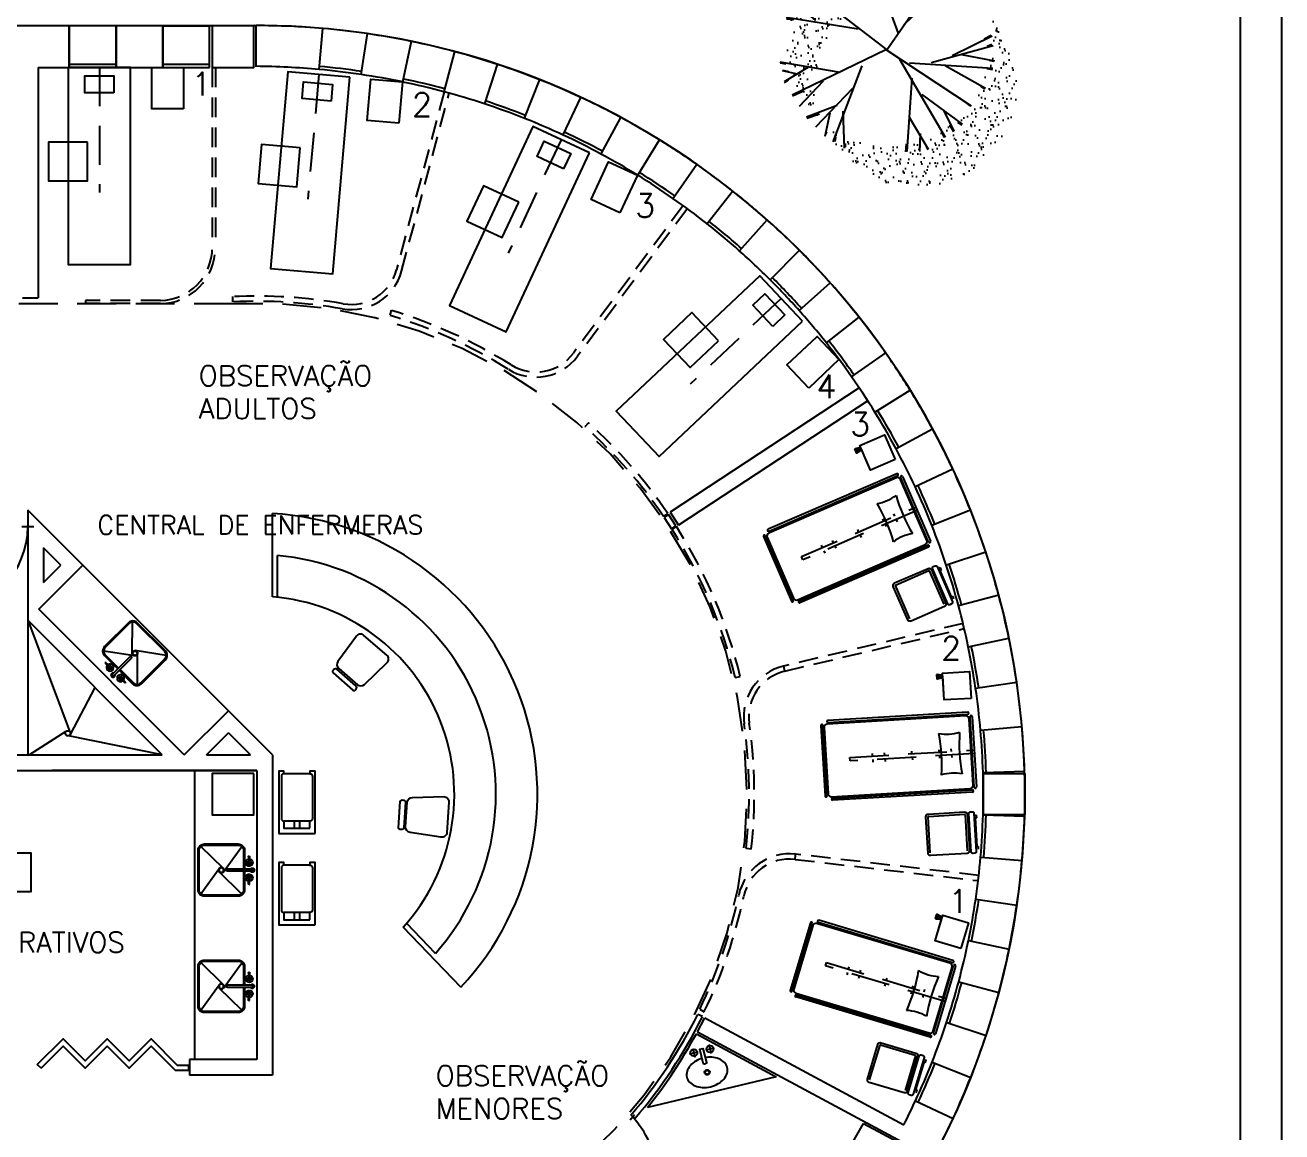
# Model space of a CAD drawing. Extents: x -358 to -207, y -206 to -105.
# Drawn here: x -231.31 to -219.21, y -144.48 to -133.82 of the extents above; entities that cross this region are included whole.
import ezdxf

# ---------------------------------------------------------------- set-up
doc = ezdxf.new("R2010")
doc.units = 0
doc.header["$LTSCALE"] = 1.5
doc.header["$MEASUREMENT"] = 0
doc.linetypes.add('HIDDEN', pattern=[0.375, 0.25, -0.125])
doc.linetypes.add('HIDDEN2', pattern=[0.1875, 0.125, -0.0625])
doc.layers.get('0').update_dxf_attribs({"linetype": 'CONTINUOUS'})
for name, color, linetype in [('8CMOB01', 8, 'CONTINUOUS'), ('9CCOLUMNA', 5, 'CONTINUOUS'), ('ARBOLES', 253, 'CONTINUOUS'), ('AREAS', 253, 'CONTINUOUS'), ('CANCEL', 6, 'CONTINUOUS'), ('CCCANCEL', 6, 'CONTINUOUS'), ('CCPTAS', 6, 'CONTINUOUS'), ('ESTRUCTURA', 5, 'CONTINUOUS'), ('MSAN', 6, 'CONTINUOUS'), ('MUEBLE', 8, 'CONTINUOUS'), ('MUROS', 3, 'CONTINUOUS'), ('PROYECCION', 4, 'HIDDEN'), ('RCMURO01', 3, 'CONTINUOUS'), ('RCTEXEJE02', 3, 'CONTINUOUS'), ('TEXTO', 2, 'CONTINUOUS')]:
    doc.layers.add(name, color=color, linetype=linetype)
doc.styles.add('REG-60', font='ROMANS.shx', dxfattribs={"height": 0.195})
doc.styles.add('REG-80', font='ROMANS.shx', dxfattribs={"height": 0.27})
doc.styles.add('ROMANS', font='ROMANS.SHX')

# ---------------------------------------------------------------- blocks, each defined once
blk = doc.blocks.new('ARBOL2')
at = {"layer": 'ARBOLES'}
h = blk.add_hatch(dxfattribs=at)
h.set_pattern_fill('AR-SAND', color=4, scale=0.07, angle=134.8483, style=0)
h.set_pattern_definition([(37.5, (-1.17423, 3.63081), (-0.0044095, 0.1348777), [0, -0.1064, 0, -0.119, 0, -0.11375]), (7.5, (-1.17423, 3.63081), (0.1238844, 0.19755), [0, -0.0574, 0, -0.0959, 0, -0.03675]), (327.5, (-1.26033, 3.63081), (0.21799, 0.000396), [0, -0.035, 0, -0.126, 0, -0.1645]), (317.5, (-1.26033, 3.63081), (0.210429, 0.061437), [0, -0.0175, 0, -0.0826, 0, -0.0945])])
edge = h.paths.add_edge_path()
edge.add_arc((-0.2674, 0.3717), 0.9448, 134.8483, 494.8483)
edge = h.paths.add_edge_path()
edge.add_arc((0, 0), 0.9448, 134.8483, 494.8483)
at = {"layer": 'ARBOLES', "color": 8}
for p, q in [((-0.082, 0.2408), (0.138, 0.9908)), ((0.008, 0.5608), (-0.062, 0.9908)), ((0.158, 0.6708), (0.208, 0.9808)), ((-0.392, 0.6908), (-0.542, 0.8508)), ((-0.322, 0.4508), (-0.452, 0.9008)), ((-0.042, -0.0092), (-0.262, 0.9208)), ((-0.012, 0.4308), (0.338, 0.9208)), ((0.118, 0.5908), (0.418, 0.8808)), ((-0.082, 0.1408), (-0.622, 0.7908)), ((-0.562, 0.4108), (-0.782, 0.6808)), ((-0.672, 0.5608), (-0.822, 0.6108)), ((-0.212, 0.3108), (-0.872, 0.5008)), ((0.528, 0.2208), (0.778, 0.4608)), ((0.238, 0.0708), (0.808, 0.3508)), ((0.698, 0.2908), (0.828, 0.2908)), ((-0.042, 0.0008), (0.848, 0.2308)), ((0.558, 0.1508), (0.888, 0.1608)), ((0.758, 0.0508), (0.908, 0.1108)), ((0.238, -0.8892), (-0.042, 0.0008)), ((0.138, 0.0508), (0.758, -0.4692)), ((0.388, 0.0908), (0.928, 0.0508)), ((-0.722, -0.1892), (-1.042, -0.0592)), ((-0.742, -0.6892), (-0.042, -0.0092)), ((0.288, -0.0792), (0.418, -0.7792)), ((-0.262, -0.1692), (-1.022, -0.1792)), ((-0.492, -0.1792), (-0.952, -0.3792)), ((0.358, -0.1392), (0.828, -0.3192)), ((-0.782, -0.2992), (-1.002, -0.2692)), ((-0.692, -0.2592), (-0.892, -0.4892)), ((0.608, -0.2292), (0.848, -0.2592)), ((-0.392, -0.3392), (-0.492, -0.8992)), ((0.048, -0.3192), (-0.082, -0.9892)), ((0.548, -0.2892), (0.808, -0.3892)), ((-0.522, -0.4592), (-0.822, -0.5892)), ((0.338, -0.3892), (0.608, -0.7292)), ((0.438, -0.4992), (0.678, -0.6392)), ((0.458, -0.5592), (0.508, -0.7692)), ((-0.452, -0.6392), (-0.652, -0.7992)), ((0.138, -0.5992), (0.358, -0.8492)), ((-0.542, -0.7092), (-0.562, -0.8492)), ((-0.012, -0.7192), (0.088, -0.9892))]:
    blk.add_line(p, q, dxfattribs=at)
at = {"layer": 'ARBOLES', "color": 3}
for p, q in [((-0.0608, 0.9387), (-0.0741, 0.9855)), ((0.1232, 0.9949), (0.1148, 0.9431)), ((0.1967, 0.9312), (0.2001, 0.9746)), ((-0.5167, 0.8093), (-0.5487, 0.8502)), ((-0.4517, 0.8516), (-0.4611, 0.8993)), ((-0.2549, 0.8724), (-0.2682, 0.9093)), ((0.3421, 0.9056), (0.3102, 0.8706)), ((0.4189, 0.8719), (0.3636, 0.8203)), ((-0.5931, 0.7489), (-0.6277, 0.7837)), ((-0.7697, 0.6608), (-0.7882, 0.6819)), ((-0.8211, 0.606), (-0.8081, 0.6028)), ((-0.8765, 0.4924), (-0.8044, 0.4741)), ((0.7412, 0.4307), (0.7715, 0.4584)), ((0.7776, 0.3209), (0.818, 0.346)), ((0.8178, 0.2804), (0.7775, 0.283)), ((0.8518, 0.2286), (0.8063, 0.2136)), ((0.8832, 0.149), (0.8314, 0.1529)), ((0.9045, 0.1149), (0.8604, 0.1037)), ((0.9183, 0.0429), (0.864, 0.0519)), ((-1.0292, -0.0519), (-0.9985, -0.0646)), ((-1.0149, -0.1602), (-0.9717, -0.1675)), ((-0.9791, -0.2649), (-0.9538, -0.265)), ((0.842, -0.2545), (0.8155, -0.2456)), ((0.8028, -0.3812), (0.7803, -0.3758)), ((0.8393, -0.315), (0.8015, -0.3048)), ((-0.8983, -0.4835), (-0.8188, -0.3863)), ((0.7367, -0.4722), (0.7062, -0.4416)), ((-0.749, -0.6806), (-0.6749, -0.6069)), ((0.6214, -0.7288), (0.5592, -0.6516)), ((0.6797, -0.6302), (0.5942, -0.5762)), ((0.4282, -0.7703), (0.4154, -0.6787)), ((0.5168, -0.7662), (0.4952, -0.6892)), ((-0.6616, -0.7946), (-0.6238, -0.7691)), ((-0.5558, -0.8497), (-0.5484, -0.7937)), ((-0.4999, -0.8961), (-0.49, -0.8426)), ((0.2253, -0.8845), (0.2034, -0.8207)), ((0.3497, -0.8542), (0.299, -0.7945)), ((-0.0917, -0.9803), (-0.0739, -0.9166)), ((0.0953, -0.9853), (0.0625, -0.9082))]:
    blk.add_line(p, q, dxfattribs=at)
blk = doc.blocks.new('MODULO3')
at = {"layer": 'MUEBLE'}
for points in [[(0.6, 0), (0, 0), (0, -1.9), (0.6, -1.9)], [(0.44, -0.244), (0.16, -0.244), (0.16, -0.082), (0.44, -0.082)], [(0.184, -0.719), (-0.191, -0.719), (-0.191, -1.094), (0.184, -1.094)]]:
    blk.add_lwpolyline(points, close=True, dxfattribs=at)
blk.add_lwpolyline([(1.11, -0.4), (0.804, -0.4), (0.804, 0), (1.11, 0), (1.11, -0.4)], dxfattribs=at)
at = {"layer": 'PROYECCION'}
blk.add_line((0.3, 0), (0.3, -1.205), dxfattribs=at)
blk = doc.blocks.new('CORTINA1')
at = {"layer": '8CMOB01', "color": 8, "linetype": 'HIDDEN2'}
for p, q in [((-0.015, 0), (-0.015, -1.7)), ((-0.015, 0), (0.015, 0)), ((0.015, 0), (0.015, -1.7)), ((-0.515, -2.2), (-1.235, -2.2)), ((-0.515, -2.23), (-1.235, -2.23))]:
    blk.add_line(p, q, dxfattribs=at)
at = {"layer": '8CMOB01', "color": 8}
blk.add_line((-1.235, -2.2), (-1.235, -2.23), dxfattribs=at)
at = {"layer": '8CMOB01', "color": 8, "linetype": 'HIDDEN2'}
for radius in [0.5, 0.53]:
    blk.add_arc((-0.515, -1.7), radius, 270, 0, dxfattribs=at)
blk = doc.blocks.new('TARJA')
for p, q in [((-0.014, -0.022), (-0.227, 0.194)), ((0.23, 0.196), (-0.014, 0.018)), ((0.232, -0.198), (0.019, 0.018)), ((0.019, -0.022), (-0.225, -0.2)), ((-0.008, -0.3), (-0.008, -0.06)), ((0.012, -0.3), (0.012, -0.06)), ((-0.134, -0.27), (-0.134, -0.273)), ((-0.134, -0.273), (-0.054, -0.273)), ((-0.127, -0.263), (-0.055, -0.263)), ((0.139, -0.273), (0.058, -0.273)), ((0.132, -0.263), (0.059, -0.263)), ((0.139, -0.27), (0.139, -0.273))]:
    blk.add_line(p, q)
for points in [[(0.012, -0.225), (0.194, -0.225, 0.414214), (0.254, -0.165), (0.254, 0.161, 0.414214), (0.194, 0.221), (-0.19, 0.221, 0.414214), (-0.25, 0.161), (-0.25, -0.165, 0.414214), (-0.19, -0.225), (-0.007, -0.225)], [(0.012, -0.215), (0.194, -0.215, 0.414214), (0.244, -0.165), (0.244, 0.161, 0.414214), (0.194, 0.211), (-0.19, 0.211, 0.414214), (-0.24, 0.161), (-0.24, -0.165, 0.414214), (-0.19, -0.215), (-0.007, -0.215)]]:
    blk.add_lwpolyline(points, format="xyb")
for radius in [0.026, 0.021]:
    blk.add_circle((0.002, -0.002), radius)
for centre, radius, start, end in [((0.002, -0.06), 0.01, 0, 180), ((-0.07, -0.27), 0.0345, 185.2545, 168.7617), ((0.075, -0.27), 0.0345, 11.2383, 354.7455), ((-0.127, -0.27), 0.00711, 89.9822, 179.9822), ((-0.07, -0.27), 0.0167, 190.9013, 156.3336), ((0.002, -0.3), 0.02, 120, 60), ((0.002, -0.3), 0.01, 180, 0), ((0.075, -0.27), 0.0167, 23.6664, 349.0987), ((0.132, -0.27), 0.00711, 0.0178, 90.0178)]:
    blk.add_arc(centre, radius, start, end)
blk = doc.blocks.new('SILLA')
at = {"linetype": 'Continuous'}
for points in [[(0.156, 0.152, -0.388879), (0.106, 0.198), (0.079, 0.498, -0.440011), (0.129, 0.552), (0.42, 0.552, -0.440011), (0.47, 0.498), (0.444, 0.198, -0.388879), (0.394, 0.152)], [(0.402, 0.134, -0.414214), (0.422, 0.114), (0.422, 0.099, -0.414214), (0.407, 0.084), (0.153, 0.084, -0.414214), (0.138, 0.099), (0.138, 0.114, -0.414214), (0.158, 0.134)]]:
    blk.add_lwpolyline(points, format="xyb", close=True, dxfattribs=at)
blk = doc.blocks.new('PTA-D')
for p, q in [((0.95, 0), (0.95, 1)), ((0.95, 1), (1, 1)), ((1, 0), (1, 1)), ((-0.073, 0), (0.073, 0)), ((0.95, 0), (1, 0))]:
    blk.add_line(p, q)
blk.add_arc((1.002, -0.001), 1.002, 92.9928, 179.9448)
blk = doc.blocks.new('CAMACUNA')
at = {"layer": '8CMOB01'}
for p, q in [((-0.316, 0.723), (-0.316, 0.764)), ((-0.311, 0.724), (-0.311, 0.764)), ((-0.306, 0.725), (-0.306, 0.763)), ((-0.301, 0.726), (-0.301, 0.762)), ((-0.296, 0.727), (-0.296, 0.761)), ((-0.291, 0.728), (-0.291, 0.76)), ((-0.286, 0.729), (-0.286, 0.759)), ((-0.27, 0.746), (-0.26, 0.746)), ((-0.27, 0.741), (-0.26, 0.741)), ((-0.26, 0.516), (-0.26, 0.744)), ((-1.2, -0.017), (-1.2, 0.017)), ((-0.98, 0.017), (-0.98, 0.041)), ((-0.863, 0.017), (-0.863, 0.041)), ((-0.6, 0.017), (-0.6, 0.041)), ((-0.337, 0.017), (-0.337, 0.041)), ((-0.22, 0.017), (-0.22, 0.041)), ((0, 0.017), (0, -0.017)), ((-0.98, -0.017), (-0.98, -0.041)), ((-0.863, -0.017), (-0.863, -0.041)), ((-0.6, -0.017), (-0.6, -0.041)), ((-0.337, -0.017), (-0.337, -0.041)), ((-0.22, -0.017), (-0.22, -0.041))]:
    blk.add_line(p, q, dxfattribs=at)
at = {"layer": '8CMOB01', "color": 8}
for p, q in [((-0.04, 0.385), (-1.39, 0.385)), ((-1.39, 0.365), (-0.04, 0.365)), ((-1.46, 0.34), (-1.46, -0.34)), ((-1.44, -0.34), (-1.44, 0.34)), ((-1.43, 0.32), (-1.43, -0.32)), ((-0.06, 0.35), (-1.4, 0.35)), ((-0.03, -0.32), (-0.03, 0.32)), ((-0.02, -0.34), (-0.02, 0.34)), ((0, 0.34), (0, -0.34)), ((-1.4, -0.35), (-0.06, -0.35)), ((-1.39, -0.365), (-0.04, -0.365)), ((-0.04, -0.385), (-1.39, -0.385))]:
    blk.add_line(p, q, dxfattribs=at)
at = {"layer": '8CMOB01', "linetype": 'HIDDEN'}
for p, q in [((-1.2, 0.017), (0, 0.017)), ((0, -0.017), (-1.2, -0.017))]:
    blk.add_line(p, q, dxfattribs=at)
at = {"layer": '8CMOB01', "linetype": 'ByBlock'}
for p, q in [((-0.477, -0.594), (-0.127, -0.594)), ((-0.124, -0.597), (-0.124, -0.947)), ((-0.102, -0.609), (-0.088, -0.609)), ((-0.088, -0.635), (-0.102, -0.635)), ((-0.039, -0.609), (-0.014, -0.609)), ((-0.014, -0.635), (-0.039, -0.635)), ((-0.026, -0.912), (-0.026, -0.635)), ((-0.014, -0.635), (-0.014, -0.609)), ((-0.102, -0.912), (-0.088, -0.912)), ((-0.039, -0.912), (-0.014, -0.912)), ((-0.014, -0.939), (-0.014, -0.912))]:
    blk.add_line(p, q, dxfattribs=at)
at = {"layer": '8CMOB01'}
blk.add_lwpolyline([(-0.274, 0.757), (-0.313, 0.764, 0.487928), (-0.319, 0.759), (-0.319, 0.728, 0.487928), (-0.313, 0.723), (-0.274, 0.731, 0.344151), (-0.27, 0.736), (-0.27, 0.752, 0.344151)], format="xyb", close=True, dxfattribs=at)
blk.add_lwpolyline([(0, 0.516), (-0.26, 0.516), (-0.26, 0.776), (0, 0.776)], close=True, dxfattribs=at)
at = {"layer": '8CMOB01', "linetype": 'ByBlock'}
for points in [[(-0.102, -0.597), (-0.102, -0.947, -0.414214), (-0.127, -0.972), (-0.477, -0.972, -0.414214), (-0.502, -0.947), (-0.502, -0.597, -0.414214), (-0.477, -0.572), (-0.127, -0.572, -0.414214)], [(-0.039, -0.59), (-0.039, -0.96, -0.414214), (-0.054, -0.975), (-0.073, -0.975, -0.414214), (-0.088, -0.96), (-0.088, -0.59, -0.414214), (-0.073, -0.575), (-0.054, -0.575, -0.414214)]]:
    blk.add_lwpolyline(points, format="xyb", close=True, dxfattribs=at)
blk.add_lwpolyline([(-0.48, -0.947), (-0.48, -0.597)], dxfattribs=at)
at = {"layer": '8CMOB01', "color": 8}
for centre, radius, start, end in [((-1.39, 0.375), 0.01, 90, 270), ((-0.04, 0.375), 0.01, 270, 90), ((-1.45, 0.34), 0.01, 0, 180), ((-1.4, 0.32), 0.03, 90, 180), ((-0.06, 0.32), 0.03, 0, 90), ((-0.01, 0.34), 0.01, 0, 180), ((-0.23, 0.621), 0.436, 256.7418, 283.2582), ((-1.817, -0.004), 1.501, 352.3422, 7.6578), ((1.358, -0.004), 1.501, 172.3422, 187.6578), ((-0.23, -0.628), 0.436, 76.7418, 103.2582), ((-1.45, -0.34), 0.01, 180, 0), ((-1.4, -0.32), 0.03, 180, 270), ((-0.06, -0.32), 0.03, 270, 0), ((-0.01, -0.34), 0.01, 180, 0), ((-1.39, -0.375), 0.01, 90, 270), ((-0.04, -0.375), 0.01, 270, 90)]:
    blk.add_arc(centre, radius, start, end, dxfattribs=at)
at = {"layer": '8CMOB01', "linetype": 'ByBlock'}
for centre, start, end in [((-0.477, -0.597), 90, 180), ((-0.127, -0.597), 0, 90)]:
    blk.add_arc(centre, 0.0029, start, end, dxfattribs=at)
blk = doc.blocks.new('OVALIN')
at = {"linetype": 'Continuous'}
for p, q in [((-0.08, -0.556), (-0.08, -0.469)), ((0.08, -0.556), (0.08, -0.469)), ((-0.037, -0.513), (-0.123, -0.513)), ((0.123, -0.513), (0.037, -0.513))]:
    blk.add_line(p, q, dxfattribs=at)
for points in [[(0.015, -0.442, 0.058178), (0.079, -0.431, 0.083007), (0.141, -0.4, 0.106724), (0.186, -0.352, 0.132864), (0.2, -0.3, 0.132864), (0.186, -0.248, 0.106724), (0.141, -0.2, 0.083007), (0.079, -0.169, 0.071592), (0, -0.158, 0.071592), (-0.079, -0.169, 0.083007), (-0.141, -0.2, 0.106724), (-0.186, -0.248, 0.132864), (-0.2, -0.3, 0.132864), (-0.186, -0.352, 0.106724), (-0.141, -0.4, 0.083007), (-0.079, -0.431, 0.058178), (-0.015, -0.442), (-0.015, -0.393, -0.414214), (-0.005, -0.383), (0.005, -0.383, -0.414214), (0.015, -0.393)], [(0.015, -0.393), (0.015, -0.533), (-0.015, -0.533), (-0.015, -0.393, -0.414214), (-0.005, -0.383), (0.005, -0.383, -0.414214)]]:
    blk.add_lwpolyline(points, format="xyb", close=True, dxfattribs=at)
for centre, radius in [((-0.001, -0.3), 0.0247), ((-0.001, -0.3), 0.0197), ((-0.08, -0.513), 0.0333), ((0.08, -0.513), 0.0333)]:
    blk.add_circle(centre, radius, dxfattribs=at)

msp = doc.modelspace()

# ---------------------------------------------------------------- linework, layer by layer
at = {"layer": '8CMOB01', "ltscale": 0.06}
for p, q in [((-229.311, -136.488), (-229.313, -136.438)), ((-228.931, -139.328), (-228.931, -138.526)), ((-228.881, -139.333), (-228.881, -138.931)), ((-229.355, -140.426), (-230.757, -139.024)), ((-227.116, -143.088), (-227.672, -142.511)), ((-227.36, -142.763), (-227.636, -142.476))]:
    msp.add_line(p, q, dxfattribs=at)
at = {"layer": '8CMOB01'}
for p, q in [((-229.681, -141), (-229.681, -143.784)), ((-228.845, -141.058), (-228.845, -141.463)), ((-228.72, -141.488), (-228.72, -141.558)), ((-228.67, -141.488), (-228.67, -141.558)), ((-228.845, -141.939), (-228.845, -142.344)), ((-228.72, -142.369), (-228.72, -142.439)), ((-228.67, -142.369), (-228.67, -142.439))]:
    msp.add_line(p, q, dxfattribs=at)
at = {"layer": '8CMOB01', "color": 8}
msp.add_line((-223.239, -144.4), (-222.728, -144.675), dxfattribs=at)
at = {"layer": '8CMOB01'}
for points in [[(-228.52, -141.608), (-228.52, -141.008), (-228.57, -141.008), (-228.57, -141.033), (-228.82, -141.033), (-228.82, -141.008), (-228.87, -141.008), (-228.87, -141.608)], [(-228.57, -141.558), (-228.57, -141.488), (-228.82, -141.488), (-228.82, -141.558)], [(-228.52, -142.489), (-228.52, -141.889), (-228.57, -141.889), (-228.57, -141.914), (-228.82, -141.914), (-228.82, -141.889), (-228.87, -141.889), (-228.87, -142.489)], [(-228.57, -142.439), (-228.57, -142.369), (-228.82, -142.369), (-228.82, -142.439)]]:
    msp.add_lwpolyline(points, close=True, dxfattribs=at)
for points in [[(-228.57, -141.033, -0.414214), (-228.545, -141.058), (-228.545, -141.463, -0.414214), (-228.57, -141.488)], [(-228.57, -141.914, -0.414214), (-228.545, -141.939), (-228.545, -142.344, -0.414214), (-228.57, -142.369)]]:
    msp.add_lwpolyline(points, format="xyb", dxfattribs=at)
at = {"layer": '8CMOB01', "ltscale": 0.06}
for radius, start, end in [(2.708, 316.6819, 86.7059), (2.308, 318.4021, 84.8894), (1.908, 317.8346, 85.3224)]:
    msp.add_arc((-229.087, -141.23), radius, start, end, dxfattribs=at)
at = {"layer": '8CMOB01'}
for centre, start, end in [((-228.82, -141.058), 90, 180), ((-228.82, -141.463), 180, 270), ((-228.82, -141.939), 90, 180), ((-228.82, -142.344), 180, 270)]:
    msp.add_arc(centre, 0.025, start, end, dxfattribs=at)
at = {"layer": '8CMOB01', "color": 8}
msp.add_arc((-229.086, -141.229), 6.651, 295.8184, 331.5285, dxfattribs=at)
at = {"layer": '9CCOLUMNA'}
msp.add_lwpolyline([(-221.684, -141.43), (-222.084, -141.43), (-222.084, -141.03), (-221.684, -141.03)], close=True, dxfattribs=at)
at = {"layer": 'AREAS'}
msp.add_lwpolyline([(-229.284, -133.83), (-270.91, -133.83), (-270.91, -151.83), (-273.93, -151.83), (-273.93, -155.83), (-263.71, -155.83), (-263.71, -191.83), (-225.63, -191.83), (-225.63, -166.817), (-219.21, -166.817), (-219.21, -158.85), (-222.81, -158.85), (-222.81, -148.48), (-227.603, -148.48, 0.916198)], format="xyb", close=True, dxfattribs=at)
at = {"layer": 'CANCEL', "ltscale": 0.06}
for p, q in [((-229.987, -133.83), (-229.537, -133.83)), ((-229.987, -133.83), (-229.987, -134.23)), ((-229.537, -134.23), (-229.537, -133.83)), ((-230.887, -134.2), (-230.437, -134.2)), ((-229.987, -134.2), (-229.537, -134.2)), ((-229.987, -134.23), (-229.537, -134.23))]:
    msp.add_line(p, q, dxfattribs=at)
msp.add_lwpolyline([(-230.437, -134.23), (-230.437, -133.83), (-230.887, -133.83), (-230.887, -134.23)], close=True, dxfattribs=at)
for centre, radius, start, end in [((-229.086, -141.229), 7.401, 81.7003, 85.0328), ((-229.086, -141.229), 7.401, 75.0339, 78.3672), ((-229.086, -141.229), 7.401, 68.3672, 71.7006), ((-229.146, -141.471), 7.251, 81.5101, 84.7345), ((-229.146, -141.471), 7.281, 81.5101, 84.7345), ((-229.086, -141.229), 7.001, 75.0339, 78.3672), ((-229.086, -141.229), 7.031, 75.0339, 78.3672), ((-229.086, -141.229), 7.031, 68.3672, 71.7006), ((-229.086, -141.229), 7.401, 61.7006, 65.0339), ((-229.086, -141.229), 7.001, 68.3672, 71.7006), ((-229.086, -141.229), 7.001, 61.7006, 65.0339), ((-229.086, -141.229), 7.031, 61.7006, 65.0339), ((-229.086, -141.229), 7.401, 55.0339, 58.3672), ((-229.086, -141.229), 7.001, 55.0339, 58.3672), ((-229.086, -141.229), 7.031, 55.0339, 58.3672), ((-229.086, -141.229), 7.401, 48.3672, 51.7006), ((-229.086, -141.229), 7.001, 48.3672, 51.7006), ((-229.086, -141.229), 7.031, 48.3672, 51.7006), ((-229.086, -141.229), 7.401, 41.7006, 45.0339), ((-229.086, -141.229), 7.031, 41.7006, 45.0339), ((-229.086, -141.229), 7.001, 41.7006, 45.0339), ((-229.086, -141.229), 7.401, 35.0339, 38.3672), ((-229.086, -141.229), 7.031, 35.0339, 38.3672), ((-229.086, -141.229), 7.001, 35.0339, 38.3672), ((-229.086, -141.229), 7.401, 28.3672, 31.7006), ((-229.086, -141.229), 7.001, 28.3672, 31.7006), ((-229.086, -141.229), 7.031, 28.3672, 31.7006), ((-229.086, -141.229), 7.401, 21.7006, 25.0339), ((-229.086, -141.229), 7.001, 21.7006, 25.0339), ((-229.086, -141.229), 7.031, 21.7006, 25.0339), ((-229.086, -141.229), 7.401, 15.0339, 18.3672), ((-229.086, -141.229), 7.001, 15.0339, 18.3672), ((-229.086, -141.229), 7.031, 15.0339, 18.3672), ((-229.086, -141.229), 7.401, 8.3672, 11.7006), ((-229.086, -141.229), 7.001, 8.3672, 11.7006), ((-229.086, -141.229), 7.031, 8.3672, 11.7006), ((-229.086, -141.229), 7.001, 1.7006, 5.0339), ((-229.086, -141.229), 7.031, 1.7006, 5.0339), ((-229.086, -141.229), 7.401, 1.7006, 5.0339), ((-229.086, -141.229), 7.001, 355.0339, 358.3672), ((-229.086, -141.229), 7.031, 355.0339, 358.3672), ((-229.086, -141.229), 7.401, 355.0339, 358.3672), ((-229.086, -141.229), 7.001, 348.3672, 351.7006), ((-229.086, -141.229), 7.031, 348.3672, 351.7006), ((-229.086, -141.229), 7.401, 348.3672, 351.7006), ((-229.086, -141.229), 7.001, 341.7006, 345.0339), ((-229.086, -141.229), 7.031, 341.7006, 345.0339), ((-229.086, -141.229), 7.401, 341.7006, 345.0339), ((-229.086, -141.229), 7.001, 335.0339, 338.3672), ((-229.086, -141.229), 7.031, 335.0339, 338.3672), ((-229.086, -141.229), 7.401, 335.0339, 338.3672)]:
    msp.add_arc(centre, radius, start, end, dxfattribs=at)
at = {"layer": 'CCCANCEL'}
for p, q in [((-224.789, -143.372), (-224.834, -143.35)), ((-225.44, -144.353), (-225.477, -144.32))]:
    msp.add_line(p, q, dxfattribs=at)
for centre, radius, start, end in [((-229.086, -141.229), 4.751, 319.412, 333.4819), ((-229.086, -141.229), 4.801, 319.4093, 333.4819), ((-226.11, -144.936), 0.882, 311.4384, 42.6189)]:
    msp.add_arc(centre, radius, start, end, dxfattribs=at)
at = {"layer": 'ESTRUCTURA'}
for points in [[(-229.51, -133.83), (-229.51, -134.23), (-229.11, -134.23), (-229.11, -133.83)], [(-229.111, -141.03), (-229.511, -141.03), (-229.511, -141.43), (-229.111, -141.43)]]:
    msp.add_lwpolyline(points, close=True, dxfattribs=at)
msp.add_lwpolyline([(-222.084, -141.428), (-222.084, -141.43), (-222.028, -141.43)], dxfattribs=at)
at = {"layer": 'MSAN', "ltscale": 0.06}
for p, q in [((-231.287, -139.554), (-231.287, -140.85)), ((-225.444, -144.319), (-225.486, -144.368))]:
    msp.add_line(p, q, dxfattribs=at)
at = {"layer": 'MSAN', "color": 6}
for p, q in [((-231.287, -139.554), (-230.882, -140.628)), ((-230.64, -140.202), (-230.88, -140.656)), ((-231.273, -140.85), (-230.916, -140.623)), ((-229.992, -140.85), (-230.912, -140.666))]:
    msp.add_line(p, q, dxfattribs=at)
msp.add_circle((-230.901, -140.643), 0.025, dxfattribs=at)
at = {"layer": 'MUEBLE', "linetype": 'HIDDEN2'}
for p, q in [((-227.277, -134.465), (-227.736, -136.179)), ((-227.687, -136.192), (-227.229, -134.478)), ((-227.229, -134.478), (-227.277, -134.465)), ((-224.975, -135.561), (-226.032, -136.982)), ((-224.935, -135.59), (-225.992, -137.012)), ((-223.252, -137.357), (-223.224, -137.399)), ((-225.888, -137.654), (-225.921, -137.692)), ((-222.28, -139.585), (-224.009, -139.996)), ((-223.996, -140.044), (-222.268, -139.634)), ((-222.129, -142.012), (-223.893, -141.807)), ((-223.898, -141.857), (-222.134, -142.062)), ((-222.134, -142.062), (-222.128, -142.013)), ((-224.816, -143.3), (-224.772, -143.324))]:
    msp.add_line(p, q, dxfattribs=at)
at = {"layer": 'MUEBLE', "linetype": 'HIDDEN'}
msp.add_line((-229.31, -136.508), (-233.037, -136.508), dxfattribs=at)
at = {"layer": 'MUEBLE', "ltscale": 0.06}
for p, q in [((-227.797, -136.618), (-227.783, -136.57)), ((-225.164, -138.556), (-225.122, -138.528)), ((-225.081, -138.681), (-225.04, -138.653)), ((-224.474, -140.107), (-224.426, -140.095)), ((-224.319, -141.758), (-224.369, -141.752)), ((-224.848, -143.539), (-224.08, -143.952)), ((-231.159, -143.869), (-231.195, -143.834)), ((-224.08, -143.952), (-225.32, -144.247))]:
    msp.add_line(p, q, dxfattribs=at)
at = {"layer": 'MUEBLE', "linetype": 'HIDDEN2'}
msp.add_lwpolyline([(-225.087, -138.673), (-225.045, -138.645), (-225.117, -138.536), (-225.157, -138.566)], close=True, dxfattribs=at)
at = {"layer": 'MUEBLE', "ltscale": 0.06}
for points in [[(-231.195, -143.834), (-230.947, -143.586), (-230.735, -143.799), (-230.523, -143.586), (-230.311, -143.799), (-230.099, -143.586), (-229.847, -143.838), (-229.737, -143.838), (-229.737, -143.838)], [(-231.159, -143.869), (-230.947, -143.657), (-230.735, -143.869), (-230.523, -143.657), (-230.311, -143.869), (-230.099, -143.657), (-229.867, -143.888), (-229.737, -143.888), (-229.737, -143.838)]]:
    msp.add_lwpolyline(points, dxfattribs=at)
at = {"layer": 'MUEBLE', "linetype": 'HIDDEN2'}
for centre, radius, start, end in [((-228.17, -136.063), 0.5, 259.9546, 345.0339), ((-228.17, -136.063), 0.45, 259.9546, 345.0339), ((-229.086, -141.229), 4.796, 79.9546, 92.7242), ((-229.086, -141.229), 4.746, 79.9546, 92.7242), ((-229.18, -141.159), 4.746, 57.9193, 73.0654), ((-229.18, -141.159), 4.796, 57.9193, 73.0686), ((-226.393, -136.714), 0.45, 237.9193, 323.3672), ((-226.393, -136.714), 0.5, 237.9193, 323.3672), ((-229.086, -141.228), 4.746, 34.2727, 48.1724), ((-229.086, -141.228), 4.796, 34.2632, 48.1724), ((-229.086, -141.228), 4.746, 13.669, 32.4618), ((-229.086, -141.228), 4.796, 13.6659, 32.4712), ((-223.893, -140.483), 0.5, 103.3672, 188.1724), ((-229.086, -141.228), 5.226, 13.0931, 13.6413), ((-223.893, -140.483), 0.45, 103.3672, 188.1724), ((-229.086, -141.228), 4.746, 353.669, 8.1724), ((-229.086, -141.228), 4.796, 353.6659, 8.1724), ((-223.951, -142.304), 0.5, 83.3672, 168.1724), ((-229.086, -141.228), 5.226, 353.0931, 353.6413), ((-223.951, -142.304), 0.45, 83.3672, 168.1724), ((-229.086, -141.228), 4.746, 334.1157, 348.1724), ((-229.086, -141.228), 4.796, 334.0905, 348.1724)]:
    msp.add_arc(centre, radius, start, end, dxfattribs=at)
at = {"layer": 'MUEBLE', "linetype": 'HIDDEN'}
msp.add_arc((-229.086, -141.229), 4.726, 278.6911, 92.7242, dxfattribs=at)
at = {"layer": 'MUEBLE', "ltscale": 0.06}
msp.add_arc((-229.086, -141.229), 4.826, 321.2817, 331.404, dxfattribs=at)
at = {"layer": 'MUROS'}
for p, q in [((-230.887, -133.83), (-231.337, -133.83)), ((-230.887, -134.23), (-230.887, -133.83)), ((-231.187, -134.23), (-230.887, -134.23)), ((-231.187, -134.23), (-231.187, -136.449)), ((-231.337, -136.449), (-231.187, -136.449)), ((-223.28, -137.315), (-225.101, -138.514)), ((-223.198, -137.44), (-225.019, -138.64)), ((-228.931, -140.85), (-228.931, -143.934)), ((-229.081, -141), (-229.081, -143.784)), ((-229.081, -143.784), (-229.731, -143.784)), ((-228.931, -143.934), (-229.731, -143.934))]:
    msp.add_line(p, q, dxfattribs=at)
at = {"layer": 'MUROS', "ltscale": 0.06}
for p, q in [((-229.087, -134.224), (-229.087, -133.827)), ((-228.481, -134.25), (-228.444, -133.852)), ((-228.481, -134.25), (-228.445, -133.855)), ((-228.075, -134.299), (-228.017, -133.904)), ((-228.075, -134.299), (-228.017, -133.904)), ((-227.674, -134.371), (-227.593, -133.979)), ((-227.277, -134.465), (-227.174, -134.078)), ((-226.887, -134.581), (-226.762, -134.201)), ((-226.504, -134.72), (-226.357, -134.348)), ((-226.13, -134.881), (-225.961, -134.519)), ((-225.766, -135.064), (-225.577, -134.712)), ((-225.413, -135.267), (-225.204, -134.927)), ((-225.073, -135.491), (-224.844, -135.163)), ((-224.746, -135.734), (-224.498, -135.42)), ((-224.434, -135.996), (-224.168, -135.697)), ((-224.138, -136.275), (-223.855, -135.992)), ((-223.858, -136.571), (-223.559, -136.305)), ((-223.596, -136.883), (-223.282, -136.635)), ((-223.353, -137.209), (-223.025, -136.98)), ((-223.129, -137.55), (-222.788, -137.339)), ((-222.925, -137.902), (-222.573, -137.712)), ((-222.742, -138.266), (-222.379, -138.097)), ((-231.287, -138.493), (-231.287, -139.554)), ((-230.757, -139.024), (-231.287, -138.493)), ((-225.101, -138.514), (-225.019, -138.64)), ((-222.58, -138.64), (-222.209, -138.492)), ((-231.137, -138.856), (-231.137, -139.192)), ((-230.969, -139.024), (-231.137, -138.856)), ((-222.441, -139.022), (-222.061, -138.896)), ((-231.181, -139.448), (-230.757, -139.024)), ((-231.137, -139.192), (-230.969, -139.024)), ((-222.324, -139.413), (-221.937, -139.309)), ((-229.78, -140.85), (-231.181, -139.448)), ((-229.992, -140.85), (-231.287, -139.554)), ((-222.23, -139.809), (-221.838, -139.728)), ((-222.159, -140.21), (-221.763, -140.152)), ((-229.78, -140.85), (-229.355, -140.426)), ((-228.931, -140.85), (-229.355, -140.426)), ((-222.111, -140.614), (-221.713, -140.579)), ((-229.567, -140.85), (-229.355, -140.638)), ((-229.143, -140.85), (-229.355, -140.638)), ((-232.087, -140.85), (-229.992, -140.85)), ((-229.567, -140.85), (-229.143, -140.85)), ((-233.06, -141), (-229.081, -141)), ((-229.081, -141), (-231.056, -141)), ((-222.087, -141.021), (-221.687, -141.009)), ((-222.087, -141.428), (-221.687, -141.44)), ((-222.11, -141.835), (-221.712, -141.869)), ((-222.157, -142.239), (-221.762, -142.297)), ((-222.228, -142.64), (-221.836, -142.721)), ((-222.322, -143.037), (-221.935, -143.14)), ((-224.836, -143.517), (-224.767, -143.383)), ((-224.767, -143.383), (-222.852, -144.415)), ((-224.836, -143.517), (-222.569, -144.737)), ((-222.438, -143.427), (-222.058, -143.553)), ((-229.731, -143.784), (-229.731, -143.934)), ((-222.577, -143.81), (-222.205, -143.957)), ((-222.738, -144.184), (-222.376, -144.353))]:
    msp.add_line(p, q, dxfattribs=at)
at = {"layer": 'MUROS'}
msp.add_lwpolyline([(-229.987, -134.23), (-229.987, -133.83), (-230.437, -133.83), (-230.437, -134.23)], close=True, dxfattribs=at)
at = {"layer": 'MUROS', "ltscale": 0.06}
for centre, radius, start, end in [((-229.086, -141.229), 7.401, 85.0328, 90.0141), ((-229.086, -141.229), 7.401, 78.3672, 81.6998), ((-229.086, -141.229), 7.401, 71.7006, 75.0339), ((-229.146, -141.471), 7.251, 84.7345, 89.5365), ((-229.146, -141.471), 7.251, 78.2856, 81.4992), ((-229.086, -141.229), 7.401, 65.0339, 68.3672), ((-229.086, -141.229), 7.001, 71.7006, 75.0339), ((-229.086, -141.229), 7.001, 65.0339, 68.3672), ((-229.086, -141.229), 7.401, 58.3672, 61.7006), ((-229.086, -141.229), 7.001, 58.3672, 61.7006), ((-229.086, -141.229), 7.401, 51.7006, 55.0339), ((-229.086, -141.229), 7.001, 51.7006, 55.0339), ((-229.086, -141.229), 7.401, 45.0339, 48.3672), ((-229.086, -141.229), 7.001, 45.0339, 48.3672), ((-229.086, -141.229), 7.401, 38.3672, 41.7006), ((-229.086, -141.229), 7.001, 38.3672, 41.7006), ((-229.086, -141.229), 7.401, 31.7006, 35.0339), ((-229.086, -141.229), 7.001, 31.7006, 35.0339), ((-229.086, -141.229), 7.401, 25.0339, 28.3672), ((-229.086, -141.229), 7.001, 25.0339, 28.3672), ((-229.086, -141.229), 7.401, 18.3672, 21.7006), ((-229.086, -141.229), 7.001, 18.3672, 21.7006), ((-229.086, -141.229), 7.001, 11.7006, 15.0339), ((-229.086, -141.229), 7.401, 11.7006, 15.0339), ((-229.086, -141.229), 7.001, 5.0339, 8.3672), ((-229.086, -141.229), 7.401, 5.0339, 8.3672), ((-229.086, -141.229), 7.001, 358.3672, 1.7006), ((-229.086, -141.229), 7.401, 358.3672, 1.7006), ((-229.086, -141.229), 7.001, 351.7006, 355.0339), ((-229.086, -141.229), 7.401, 351.7006, 355.0339), ((-229.086, -141.229), 7.001, 345.0339, 348.3672), ((-229.086, -141.229), 7.401, 345.0339, 348.3672), ((-229.086, -141.229), 7.001, 338.3672, 341.7006), ((-229.086, -141.229), 7.401, 338.3672, 341.7006), ((-229.086, -141.229), 7.001, 332.9283, 335.0339), ((-229.086, -141.229), 7.401, 331.7006, 335.0339)]:
    msp.add_arc(centre, radius, start, end, dxfattribs=at)
at = {"layer": 'RCMURO01', "color": 2}
for p, q in [((-219.61, -148.109), (-219.61, -131.999)), ((-219.21, -148.109), (-219.21, -131.999))]:
    msp.add_line(p, q, dxfattribs=at)

# ---------------------------------------------------------------- block references
at = {"color": 8, "ltscale": 0.06}
for p, rotation in [((-222.728, -138.481), 23.36722419438322), ((-222.172, -140.822), 3.367224194383706), ((-222.449, -143.211), 343.3672241943806)]:
    msp.add_blockref('CAMACUNA', p, dxfattribs=dict(at, rotation=rotation))
at = {"layer": '8CMOB01', "ltscale": 0.06}
msp.add_blockref('MODULO3', (-230.897, -134.23), dxfattribs=at)
at = {"layer": '8CMOB01', "ltscale": 0.06, "yscale": 1.02}
msp.add_blockref('CORTINA1', (-229.495, -134.23), dxfattribs=at)
at = {"layer": '8CMOB01', "ltscale": 0.06}
for name, p, rotation in [('MODULO3', (-228.784, -134.274), 355.0450546443612), ('MODULO3', (-226.423, -134.8), 335.0338908610493), ('MODULO3', (-224.238, -136.237), 313.3672241943827), ('TARJA', (-230.255, -139.869), 315), ('SILLA', (-227.773, -141.141), 266.125990331621)]:
    msp.add_blockref(name, p, dxfattribs=dict(at, rotation=rotation))
at = {"layer": '8CMOB01', "ltscale": 0.06, "xscale": -1}
for name, p, rotation in [('SILLA', (-228.095, -140.392), 318.9704418098609), ('TARJA', (-229.425, -141.959), 90), ('TARJA', (-229.425, -143.078), 90)]:
    msp.add_blockref(name, p, dxfattribs=dict(at, rotation=rotation))
msp.add_blockref('MODULO3', (-231.449, -141.075), dxfattribs=at)
at = {"layer": 'ARBOLES'}
for p, xscale, yscale, zscale, rotation in [((-224.866, -132.394), 1.281571663258632, 1.281571663258632, 1.281571663258632, 341.609893449451), ((-222.999, -134.021), -1.029145832885386, 1.029145832885386, 1.029145832885386, 249.9459920943955)]:
    msp.add_blockref('ARBOL2', p, dxfattribs=dict(at, xscale=xscale, yscale=yscale, zscale=zscale, rotation=rotation))
at = {"layer": 'CCPTAS', "xscale": 0.8, "yscale": 0.8, "zscale": 0.8, "rotation": 180}
msp.add_blockref('PTA-D', (-231.287, -138.656), dxfattribs=at)
at = {"layer": 'MSAN', "ltscale": 0.06, "rotation": 193.39844205573}
msp.add_blockref('OVALIN', (-224.676, -144.2), dxfattribs=at)

# ---------------------------------------------------------------- texts
at = {"color": 0, "style": 'REG-60'}
for s, p in [('OBSERVAÇÃO', (-229.641, -137.298)), ('ADULTOS', (-229.641, -137.613)), ('CURATIVOS', (-231.741, -142.753)), ('OBSERVAÇÃO', (-227.359, -144.039)), ('MENORES', (-227.359, -144.355))]:
    msp.add_text(s, height=0.195, dxfattribs=at).set_placement(p)
at = {"layer": 'RCTEXEJE02', "color": 1, "style": 'REG-80'}
msp.add_text('CENTRAL DE ENFERMERAS', height=0.18, dxfattribs=at).set_placement((-230.617, -138.727))
at = {"layer": 'TEXTO', "style": 'ROMANS'}
for s, p in [('1', (-229.71, -134.502)), ('2', (-227.587, -134.702)), ('3', (-225.439, -135.673)), ('4', (-223.693, -137.416)), ('3', (-223.368, -137.778)), ('2', (-222.492, -139.937)), ('1', (-222.42, -142.373))]:
    msp.add_text(s, height=0.225, dxfattribs=at).set_placement(p)

doc.saveas('drawing.dxf')
